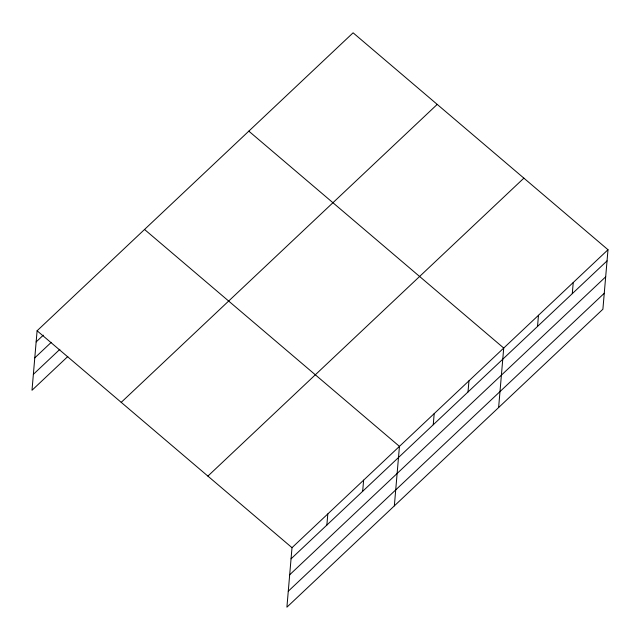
<?xml version="1.0" encoding="UTF-8"?>
<svg xmlns="http://www.w3.org/2000/svg" width="640" height="640" viewBox="0 0 640 640"><rect width="100%" height="100%" fill="white"/><g stroke="black" fill="none" stroke-linecap="round" stroke-linejoin="round"><path stroke-width="0.96" d="M608 249.728L292.008 547.68L286.904 607.184L602.896 309.224L608 249.728L353.096 32.816L37.104 330.776L32 390.272L67.816 356.504M326.864 525.064L327.816 513.912M362.672 491.296L363.632 480.144M394.344 505.872L399.448 446.376L144.536 229.472M433.248 424.752L434.2 413.6M468.008 391.976L468.96 380.824M498.624 407.552L503.72 348.048L248.816 131.144M537.528 326.424L538.48 315.272M572.288 293.648L573.24 282.496M36.144 341.928L43.304 335.168M34.776 357.88L51.248 342.344M33.368 374.32L59.872 349.328M121.216 402.352L437.216 104.4M207.888 476.104L523.88 178.144M291.048 558.832L607.048 260.88M289.68 574.784L605.68 276.832M288.272 591.224L604.264 293.272M37.104 330.776L292.008 547.68"/></g></svg>
